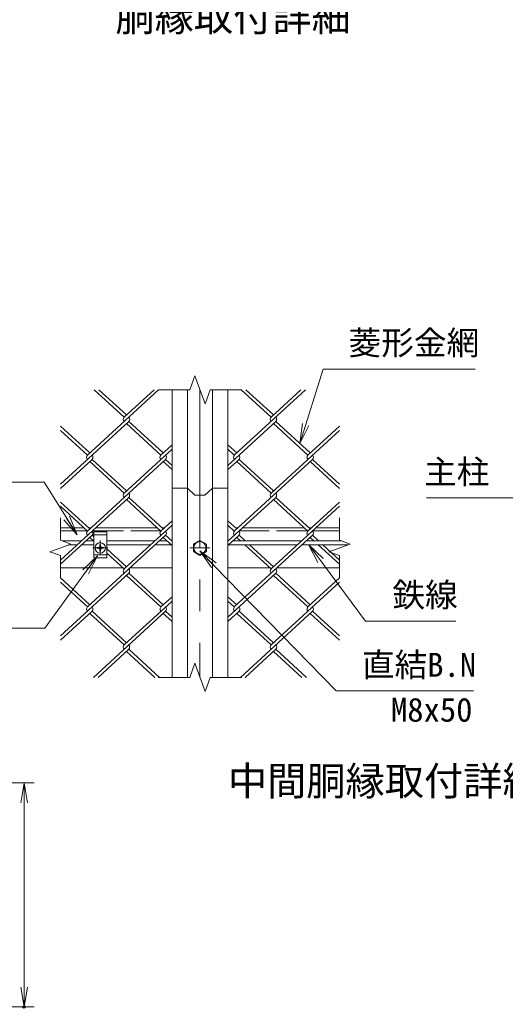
# Model space of a CAD drawing. Units: millimetres, scale not verified. Extents: x -4200 to 4200, y -2970 to 2970.
# Drawn here: x 1589 to 2563, y -564 to 1421 of the extents above; entities that cross this region are included whole.
import ezdxf
from ezdxf.enums import TextEntityAlignment as Align

# ---------------------------------------------------------------- set-up
doc = ezdxf.new("R2010")
doc.units = ezdxf.units.MM
doc.header["$LTSCALE"] = 10
doc.header["$PDMODE"] = 32
doc.header["$PDSIZE"] = 5
doc.linetypes.add('DASHED', pattern=[7.5, 6, -1.5])
doc.linetypes.add('USER1', pattern=[50.8, 31.75, -6.35, 6.35, -6.35])
for name, color, linetype, lineweight in [('0-0_D-STR1', 1, 'Continuous', 18), ('0-1_D-BMK', 2, 'USER1', 13), ('0-2_D-STR-DIM', 7, 'Continuous', 13), ('0-3_D-STR3', 3, 'Continuous', 13), ('0-7_0', 7, 'Continuous', 18), ('0-A_D-STR2', 7, 'Continuous', 13), ('0-B_D-STR-TXT', 7, 'Continuous', 13)]:
    doc.layers.add(name, color=color, linetype=linetype, lineweight=lineweight)
doc.layers.add('0-8_Defpoints', color=7, linetype='Continuous')
doc.layers.add('0-9_D-TTL-TXT', color=7, linetype='Continuous')
doc.styles.add('ＭＳ ゴシック', font='')
doc.styles.get('ＭＳ ゴシック').set_extended_font_data('MS Gothic')

# ---------------------------------------------------------------- blocks, each defined once
blk = doc.blocks.new('_Open')
at = {"layer": '0-7_0'}
blk.add_line((-10, 1.667), (0, 0), dxfattribs=at)
blk.add_lwpolyline([(-10, -1.667), (0, 0), (-10, 0)], dxfattribs=at)

msp = doc.modelspace()

# ---------------------------------------------------------------- linework, layer by layer
at = {"layer": '0-0_D-STR1'}
for p, q in [((1894.8, 100.18), (1894.8, 677.61)), ((1925.8, 100.18), (1925.8, 677.61)), ((1975.8, 100.18), (1975.8, 677.61)), ((2006.8, 100.18), (2006.8, 677.61)), ((1718.18, 400.18), (1670.8, 400.18)), ((1731.59, 400.18), (1727.65, 400.18)), ((1865.63, 400.18), (1741.06, 400.18)), ((1879.04, 400.18), (1875.11, 400.18)), ((2022.56, 400.18), (2026.5, 400.18)), ((2035.97, 400.18), (2160.54, 400.18)), ((2170.02, 400.18), (2173.95, 400.18)), ((2183.43, 400.18), (2230.8, 400.18)), ((1670.8, 320.18), (1796.01, 320.18)), ((1810.68, 320.18), (1894.8, 320.18)), ((2090.92, 320.18), (2006.8, 320.18)), ((2230.8, 320.18), (2105.59, 320.18))]:
    msp.add_line(p, q, dxfattribs=at)
at = {"layer": '0-0_D-STR1', "linetype": 'DASHED'}
for p, q in [((1725.04, 394.18), (1670.8, 394.18)), ((1872.18, 394.18), (1734.2, 394.18)), ((2029.42, 394.18), (2167.4, 394.18)), ((2176.57, 394.18), (2230.8, 394.18))]:
    msp.add_line(p, q, dxfattribs=at)
at = {"layer": '0-0_D-STR1'}
msp.add_lwpolyline([(1894.8, 480.18), (1925.8, 480.18), (1940.8, 465.71), (1960.8, 465.71), (1975.8, 480.18), (2006.8, 480.18)], dxfattribs=at)
at = {"layer": '0-1_D-BMK'}
for p, q in [((1950.8, 677.61), (1950.8, 100.18)), ((1735.92, 360.18), (1765.68, 360.18)), ((1750.8, 375.06), (1750.8, 345.3)), ((1970.8, 360.18), (1930.8, 360.18))]:
    msp.add_line(p, q, dxfattribs=at)
at = {"layer": '0-2_D-STR-DIM'}
for p, q in [((1930.28, 677.61), (1866.8, 677.61)), ((2034.8, 677.61), (1971.32, 677.61)), ((1670.8, 420.18), (1670.8, 375.57)), ((2230.8, 420.18), (2230.8, 375.57)), ((1670.8, 344.79), (1670.8, 300.18)), ((2230.8, 344.79), (2230.8, 300.18)), ((1930.28, 100.18), (1866.8, 100.18)), ((2034.8, 100.18), (1971.32, 100.18)), ((1254.28, -111.84), (1617.89, -111.84)), ((1597.89, -111.84), (1597.89, -561.84)), ((1254.28, -561.84), (1617.89, -561.84))]:
    msp.add_line(p, q, dxfattribs=at)
for points in [[(1930.28, 677.61), (1940.54, 705.8), (1961.06, 649.42), (1971.32, 677.61)], [(1670.8, 344.79), (1649.66, 352.49), (1691.95, 367.88), (1670.8, 375.57)], [(2230.8, 344.79), (2209.66, 352.49), (2251.95, 367.88), (2230.8, 375.57)], [(1930.28, 100.18), (1940.54, 128.37), (1961.06, 71.99), (1971.32, 100.18)]]:
    msp.add_lwpolyline(points, dxfattribs=at)
at = {"layer": '0-3_D-STR3'}
for p, q in [((1737.8, 392.18), (1763.8, 392.18)), ((1737.8, 340.18), (1737.8, 392.18)), ((1712.69, 374.18), (1674.62, 374.18)), ((1703.96, 366.18), (1687.29, 366.18)), ((1737.8, 366.18), (1713.43, 366.18)), ((1737.8, 374.18), (1722.16, 374.18)), ((1747.14, 360.97), (1744.1, 360.91)), ((1744.1, 360.91), (1744.1, 359.45)), ((1744.1, 360.91), (1744.1, 359.45)), ((1747.14, 359.4), (1744.1, 359.45)), ((1749, 361.91), (1747.14, 360.97)), ((1749, 358.45), (1747.14, 359.4)), ((1749.04, 361.95), (1750.02, 363.79)), ((1749.04, 358.42), (1750.02, 356.57)), ((1750.07, 366.88), (1750.02, 363.79)), ((1750.02, 366.88), (1751.53, 366.88)), ((1751.53, 366.88), (1751.59, 363.79)), ((1752.57, 361.95), (1751.59, 363.79)), ((1752.57, 358.42), (1751.59, 356.57)), ((1752.6, 361.91), (1754.46, 360.97)), ((1752.6, 358.45), (1754.46, 359.4)), ((1754.46, 359.4), (1757.5, 359.45)), ((1763.8, 374.18), (1860.14, 374.18)), ((1763.8, 366.18), (1851.41, 366.18)), ((1860.88, 366.18), (1893.27, 366.18)), ((1869.61, 374.18), (1884.53, 374.18)), ((1950.8, 375.19), (1937.8, 367.69)), ((1937.8, 367.69), (1937.8, 352.68)), ((1963.8, 367.69), (1950.8, 375.19)), ((1963.8, 352.68), (1963.8, 367.69)), ((2146.32, 366.18), (2008.34, 366.18)), ((2155.05, 374.18), (2017.07, 374.18)), ((2247.29, 366.18), (2155.79, 366.18)), ((2234.62, 374.18), (2164.53, 374.18)), ((1750.07, 353.48), (1750.02, 356.57)), ((1750.07, 353.48), (1751.53, 353.48)), ((1751.53, 353.48), (1751.59, 356.57)), ((1937.8, 352.68), (1950.8, 345.17)), ((1950.8, 345.17), (1963.8, 352.68))]:
    msp.add_line(p, q, dxfattribs=at)
at = {"layer": '0-3_D-STR3', "linetype": 'DASHED'}
for p, q in [((1737.8, 386.18), (1763.8, 386.18)), ((1763.8, 346.18), (1737.8, 346.18))]:
    msp.add_line(p, q, dxfattribs=at)
at = {"layer": '0-3_D-STR3'}
for points in [[(1763.8, 392.18), (1763.8, 340.18), (1737.8, 340.18)], [(1754.46, 360.97), (1757.5, 360.91), (1757.5, 359.45)]]:
    msp.add_lwpolyline(points, dxfattribs=at)
for centre, radius in [((1750.8, 360.18), 10.5), ((1950.8, 360.18), 12.5)]:
    msp.add_circle(centre, radius, dxfattribs=at)
at = {"layer": '0-8_Defpoints'}
msp.add_point((1597.89, -561.84), dxfattribs=at)
at = {"layer": '0-A_D-STR2'}
for p, q in [((1867.94, 677.61), (1724.88, 546.52)), ((1798.61, 622.76), (1738.75, 677.61)), ((1803.35, 627.1), (1748.23, 677.61)), ((1858.7, 677.61), (1798.73, 622.65)), ((2162.85, 677.61), (2019.79, 546.52)), ((2093.52, 622.76), (2033.66, 677.61)), ((2098.26, 627.1), (2043.14, 677.61)), ((2153.38, 677.61), (2093.52, 622.76)), ((1808.08, 614.08), (1670.8, 488.28)), ((1729.62, 550.86), (1670.8, 604.76)), ((1724.88, 546.52), (1670.8, 596.07)), ((1872.34, 546.52), (1803.35, 609.74)), ((1877.07, 550.86), (1808.08, 614.08)), ((2102.99, 614.08), (2006.8, 525.93)), ((2230.8, 596.07), (2093.52, 470.28)), ((2167.25, 546.52), (2098.26, 609.74)), ((2171.99, 550.86), (2102.99, 614.08)), ((2230.8, 604.76), (2167.25, 546.52)), ((1894.8, 558.42), (1798.61, 470.28)), ((1894.8, 567.1), (1872.34, 546.52)), ((2024.53, 550.86), (2006.8, 567.1)), ((2019.79, 546.52), (2006.8, 558.42)), ((1734.36, 537.84), (1670.8, 479.6)), ((1881.81, 537.84), (1724.88, 394.04)), ((1803.35, 474.62), (1734.36, 537.84)), ((1894.8, 525.93), (1881.81, 537.84)), ((2029.27, 537.84), (2006.8, 517.25)), ((2176.72, 537.84), (2019.79, 394.04)), ((2098.26, 474.62), (2029.27, 537.84)), ((2230.8, 488.28), (2176.72, 537.84)), ((1798.61, 470.28), (1729.62, 533.5)), ((1894.8, 517.25), (1877.07, 533.5)), ((2093.52, 470.28), (2024.53, 533.5)), ((2230.8, 479.6), (2171.99, 533.5)), ((1808.08, 461.6), (1670.8, 335.8)), ((1872.34, 394.04), (1803.35, 457.26)), ((1877.07, 398.38), (1808.08, 461.6)), ((2102.99, 461.6), (2006.8, 373.46)), ((2167.25, 394.04), (2098.26, 457.26)), ((2171.99, 398.38), (2102.99, 461.6)), ((1729.62, 398.38), (1670.8, 452.28)), ((1724.88, 394.04), (1670.8, 443.6)), ((2230.8, 443.6), (2093.52, 317.8)), ((2230.8, 452.28), (2167.25, 394.04)), ((1894.8, 405.94), (1798.61, 317.8)), ((1894.8, 414.63), (1872.34, 394.04)), ((2024.53, 398.38), (2006.8, 414.63)), ((2019.79, 394.04), (2006.8, 405.94)), ((1734.36, 385.36), (1670.8, 327.12)), ((1881.81, 385.36), (1724.88, 241.56)), ((1737.08, 374.18), (1729.62, 381.02)), ((1737.8, 382.2), (1734.36, 385.36)), ((1894.8, 364.77), (1877.07, 381.02)), ((1894.8, 373.46), (1881.81, 385.36)), ((2029.27, 385.36), (2006.8, 364.77)), ((2176.72, 385.36), (2019.79, 241.56)), ((2031.99, 374.18), (2024.53, 381.02)), ((2041.46, 374.18), (2029.27, 385.36)), ((2179.45, 374.18), (2171.99, 381.02)), ((2188.92, 374.18), (2176.72, 385.36)), ((1803.35, 322.14), (1763.8, 358.38)), ((2093.52, 317.8), (2040.72, 366.18)), ((2098.26, 322.14), (2050.19, 366.18)), ((2230.8, 327.12), (2188.18, 366.18)), ((2230.8, 335.8), (2197.65, 366.18)), ((1798.61, 317.8), (1763.8, 349.7)), ((1808.08, 309.12), (1670.8, 183.33)), ((1729.62, 245.9), (1670.8, 299.8)), ((1872.34, 241.56), (1803.35, 304.78)), ((1877.07, 245.9), (1808.08, 309.12)), ((2102.99, 309.12), (2006.8, 220.98)), ((2167.25, 241.56), (2098.26, 304.78)), ((2171.99, 245.9), (2102.99, 309.12)), ((2230.8, 299.8), (2167.25, 241.56)), ((1724.88, 241.56), (1670.8, 291.12)), ((2230.8, 291.12), (2093.52, 165.32)), ((1894.8, 262.15), (1872.34, 241.56)), ((2024.53, 245.9), (2006.8, 262.15)), ((1894.8, 253.47), (1798.61, 165.32)), ((2019.79, 241.56), (2006.8, 253.47)), ((1734.36, 232.88), (1670.8, 174.64)), ((1798.61, 165.32), (1729.62, 228.54)), ((1803.35, 169.66), (1734.36, 232.88)), ((1881.81, 232.88), (1737, 100.18)), ((1894.8, 212.3), (1877.07, 228.54)), ((1894.8, 220.98), (1881.81, 232.88)), ((2029.27, 232.88), (2006.8, 212.3)), ((2093.52, 165.32), (2024.53, 228.54)), ((2098.26, 169.66), (2029.27, 232.88)), ((2176.72, 232.88), (2031.91, 100.18)), ((2230.8, 174.64), (2171.99, 228.54)), ((2230.8, 183.33), (2176.72, 232.88)), ((1808.08, 156.64), (1746.47, 100.18)), ((1860.22, 100.18), (1803.35, 152.3)), ((1869.7, 100.18), (1808.08, 156.64)), ((2102.99, 156.64), (2041.38, 100.18)), ((2155.13, 100.18), (2098.26, 152.3)), ((2164.61, 100.18), (2102.99, 156.64))]:
    msp.add_line(p, q, dxfattribs=at)
for centre, start, end in [((1803.45, 618.3), 137.5, 222.5), ((1803.45, 618.3), 317.5, 42.5), ((2098.36, 618.3), 137.5, 222.5), ((2098.36, 618.3), 317.5, 42.5), ((1729.62, 542.18), 137.5, 222.5), ((1729.62, 542.18), 317.5, 42.5), ((1877.07, 542.18), 137.5, 222.5), ((1877.06, 542.17), 317.5, 42.5), ((2024.64, 542.06), 137.5, 222.5), ((2024.53, 542.18), 317.5, 42.5), ((2172.09, 542.06), 137.5, 222.5), ((2172.09, 542.06), 317.5, 42.5), ((1803.33, 465.93), 137.5, 222.5), ((1803.33, 465.93), 317.5, 42.5), ((2098.25, 465.93), 137.5, 222.5), ((2098.25, 465.93), 317.5, 42.5), ((1729.62, 389.7), 137.5, 222.5), ((1729.62, 389.7), 317.5, 42.5), ((1877.07, 389.7), 137.5, 222.5), ((1877.06, 389.69), 317.5, 42.5), ((2024.64, 389.58), 137.5, 222.5), ((2024.53, 389.7), 317.5, 42.5), ((2172.09, 389.58), 137.5, 222.5), ((2172.09, 389.58), 317.5, 42.5), ((1803.33, 313.45), 137.5, 222.5), ((1803.33, 313.45), 317.5, 42.5), ((2098.38, 313.35), 137.5, 222.5), ((2098.38, 313.35), 317.5, 42.5), ((1729.74, 237.11), 137.5, 222.5), ((1729.74, 237.11), 317.5, 42.5), ((1877.19, 237.11), 137.5, 222.5), ((1877.06, 237.21), 317.5, 42.5), ((2024.65, 237.11), 137.5, 222.5), ((2024.65, 237.11), 317.5, 42.5), ((2172.21, 236.99), 137.5, 222.5), ((2172.21, 236.99), 317.5, 42.5), ((1803.33, 160.97), 137.5, 222.5), ((1803.33, 160.97), 317.5, 42.5), ((2098.38, 160.87), 137.5, 222.5), ((2098.38, 160.87), 317.5, 42.5)]:
    msp.add_arc(centre, 6.42, start, end, dxfattribs=at)
at = {"layer": '0-B_D-STR-TXT'}
for points in [[(2503.25, 719.36), (2197.76, 719.36), (2151.97, 571.65)], [(2405.56, 460.47), (2582.88, 460.47), (2674.84, 591.93)], [(1330.08, 492.3), (1638.37, 492.3), (1703.48, 387.82)], [(2464.09, 212.89), (2283.22, 212.89), (2170.14, 365.56)], [(1265.47, 198.68), (1639.49, 198.68), (1743.85, 342.6)], [(2499.88, 72.85), (2224.34, 72.85), (1952.2, 352.5)]]:
    msp.add_lwpolyline(points, dxfattribs=at)

# ---------------------------------------------------------------- block references
at = {"layer": '0-2_D-STR-DIM', "xscale": 4, "yscale": 4}
for p, rotation in [((1597.89, -111.84), 90), ((1597.89, -561.84), 270)]:
    msp.add_blockref('_Open', p, dxfattribs=dict(at, rotation=rotation))
at = {"layer": '0-B_D-STR-TXT', "xscale": 4, "yscale": 4}
for p, rotation in [((2151.38, 569.74), 252.77624), ((1704.54, 386.12), 301.93334), ((1950.8, 353.93), 134.22053), ((2168.95, 367.16), 126.528), ((1745.03, 344.22), 54.05188)]:
    msp.add_blockref('_Open', p, dxfattribs=dict(at, rotation=rotation))

# ---------------------------------------------------------------- texts
at = {"layer": '0-9_D-TTL-TXT', "style": 'ＭＳ ゴシック'}
for s, p in [('胴縁取付詳細', (1781.25, 1380.52)), ('中間胴縁取付詳細', (2006.78, -154.21))]:
    msp.add_text(s, height=57.7, dxfattribs=at).set_placement(p, align=Align.BOTTOM_LEFT)
at = {"layer": '0-B_D-STR-TXT', "style": 'ＭＳ ゴシック'}
for s, p in [('菱形金網', (2248.94, 733.6)), ('主柱', (2400.49, 474.2)), ('鉄線', (2336.94, 227.25)), ('直結B.N', (2275.77, 86.83)), ('M8x50', (2334.13, -3.36))]:
    msp.add_text(s, height=48.09, dxfattribs=at).set_placement(p, align=Align.BOTTOM_LEFT)

doc.saveas('drawing.dxf')
